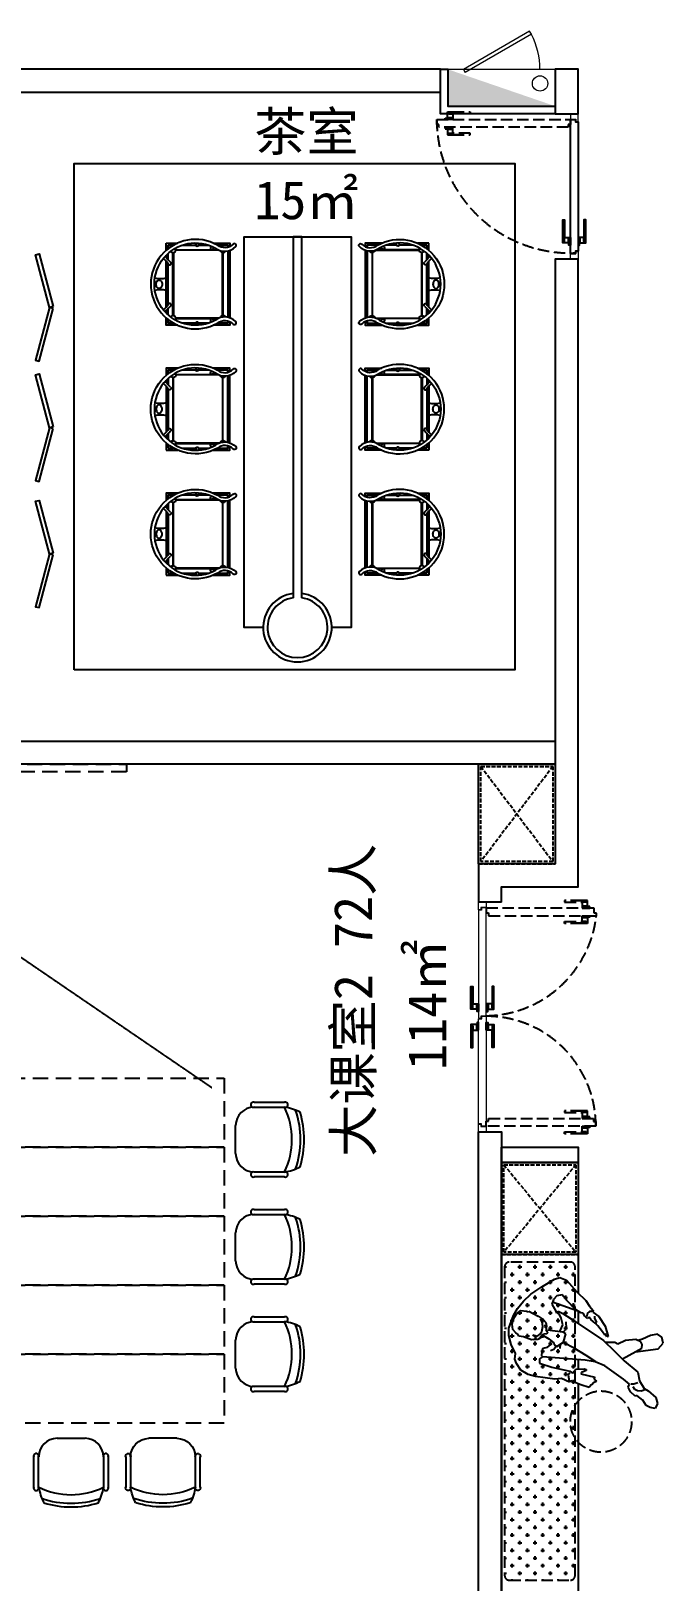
# Model space of a CAD drawing. Header units: millimetres. Extents: x 285006 to 3037698, y -2820855 to 192241.
# Drawn here: x 856232 to 860360, y -341726 to -331603 of the extents above; entities that cross this region are included whole.
import ezdxf
from ezdxf.enums import TextEntityAlignment as Align

# ---------------------------------------------------------------- set-up
doc = ezdxf.new("R2010")
doc.units = ezdxf.units.MM
doc.linetypes.add('DASH', pattern=[0.35, 0.25, -0.1])
doc.linetypes.add('DASHED', pattern=[0.75, 0.5, -0.25])
for name, color, linetype in [('01-平面文字', 2, 'Continuous'), ('3', 20, 'Continuous'), ('___', 4, 'Continuous'), ('__附着_A10-J_KJ_2_B_28F_SEN22M3I_设计区$0$A_WALL_BRIK(砌块墙)', 190, 'Continuous'), ('BS-SHORT CABINET', 30, 'Continuous'), ('DOOR', 60, 'Continuous'), ('DOOR--02', 8, 'Continuous'), ('DS-FINISH', 20, 'Continuous'), ('FF-FIXT--02', 8, 'DASH'), ('FF-FURN', 51, 'Continuous'), ('FF-TEXT', 50, 'Continuous'), ('FF-活动家具', 51, 'Continuous'), ('FF1-固定家具(落地、到顶)', 30, 'Continuous'), ('WALL', 255, 'Continuous'), ('家具', 2, 'Continuous'), ('打印框', 4, 'Continuous'), ('装饰--平面图', 2, 'Continuous')]:
    doc.layers.add(name, color=color, linetype=linetype)
doc.layers.add('1#C-6F$0$0XG-X', color=1, linetype='Continuous', lineweight=18)
doc.styles.add('DIA', font='')
doc.styles.get('DIA').set_extended_font_data('SimSun')

# ---------------------------------------------------------------- blocks, each defined once
blk = doc.blocks.new('1#C-6F$0$单出口带卷盘消火栓')
at = {"layer": '1#C-6F$0$0XG-X'}
for p, q in [((368866, -61966), (368866, -61726)), ((368866, -61726), (369566, -61726)), ((369566, -61966), (369566, -61726)), ((369021, -62195), (369454, -61945)), ((369466, -61966), (369454, -61945)), ((368866, -61966), (368966, -61966)), ((368966, -61966), (369466, -61966)), ((369033, -62216), (369466, -61966)), ((369466, -61966), (369566, -61966)), ((369021, -62195), (369034, -62216))]:
    blk.add_line(p, q, dxfattribs=at)
blk.add_circle((368965, -61874), 50, dxfattribs=at)
blk.add_arc((369466, -61966), 500, 180, 207.134, dxfattribs=at)
blk.add_solid([(368866, -61726), (369566, -61966), (369566, -61726)], dxfattribs=at)
blk = doc.blocks.new('M--850')
at = {"layer": 'DOOR'}
blk.add_lwpolyline([(-912, 50), (-38, 50), (-38, 18), (-53, 18), (-53, 0), (-897, 0), (-897, 18), (-912, 18), (-912, 50)], dxfattribs=at)
at = {"layer": 'DOOR--02', "linetype": 'DASH', "ltscale": 300}
for p, q in [((-136, 819), (-136, 705)), ((10, 819), (10, 705))]:
    blk.add_line(p, q, dxfattribs=at)
at = {"layer": 'DOOR--02'}
for p, q in [((-807, 98), (-693, 98)), ((-807, -48), (-693, -48))]:
    blk.add_line(p, q, dxfattribs=at)
at = {"layer": 'DOOR--02', "linetype": 'DASH', "ltscale": 300}
for points in [[(-38, 924), (-38, 50), (-70, 50), (-70, 65), (-88, 65), (-88, 909), (-70, 909), (-70, 924), (-38, 924)], [(-100, 820), (-100, 854), (-138, 854), (-138, 811)], [(-138, 854), (-126, 845), (-126, 819)], [(-138, 819), (-138, 705), (-126, 705), (-126, 819)], [(-128, 819), (-138, 819)], [(-128, 819), (-100, 819), (-100, 819)], [(-88, 819), (-88, 869), (-98, 869), (-98, 819), (-88, 819)], [(-98, 852), (-88, 852)], [(-98, 835), (-88, 835)], [(-38, 869), (-38, 869)], [(-38, 819), (-38, 869), (-28, 869), (-28, 819), (-38, 819)], [(-28, 852), (-38, 852)], [(-28, 835), (-38, 835)], [(-26, 820), (-26, 854), (12, 854), (12, 811)], [(2, 819), (-26, 819), (-26, 819)], [(12, 854), (0, 845), (0, 819)], [(12, 819), (12, 705), (0, 705), (0, 819)], [(2, 819), (12, 819)]]:
    blk.add_lwpolyline(points, dxfattribs=at)
for points in [[(-100, 854), (-100, 819), (-98, 819), (-98, 854)], [(-26, 854), (-26, 819), (-28, 819), (-28, 854)]]:
    blk.add_lwpolyline(points, close=True, dxfattribs=at)
at = {"layer": 'DOOR--02'}
for points in [[(-807, 50), (-857, 50), (-857, 60), (-807, 60), (-807, 50)], [(-857, 50), (-857, 50)], [(-808, 62), (-842, 62), (-842, 100), (-799, 100)], [(-807, 100), (-693, 100), (-693, 88), (-807, 88)], [(-807, 90), (-807, 100)], [(-807, 90), (-807, 62), (-807, 62)], [(-807, 0), (-857, 0), (-857, -10), (-807, -10), (-807, 0)], [(-808, -12), (-842, -12), (-842, -50), (-799, -50)], [(-807, -40), (-807, -12), (-807, -12)], [(-807, -50), (-693, -50), (-693, -38), (-807, -38)], [(-807, -40), (-807, -50)]]:
    blk.add_lwpolyline(points, dxfattribs=at)
at = {"layer": 'DOOR--02', "ltscale": 0.1}
for points in [[(-842, 100), (-833, 88), (-807, 88)], [(-840, 60), (-840, 50)], [(-823, 60), (-823, 50)], [(-842, -50), (-833, -38), (-807, -38)], [(-840, -10), (-840, 0)], [(-823, -10), (-823, 0)]]:
    blk.add_lwpolyline(points, dxfattribs=at)
at = {"layer": 'DOOR--02'}
for points in [[(-842, 62), (-807, 62), (-807, 60), (-842, 60)], [(-842, -12), (-807, -12), (-807, -10), (-842, -10)]]:
    blk.add_lwpolyline(points, close=True, dxfattribs=at)
at = {"layer": 'DOOR--02', "linetype": 'DASH', "ltscale": 300}
blk.add_arc((-35, 50), 874, 90.1967, 182.0982, dxfattribs=at)
at = {"layer": 'DS-FINISH', "linetype": 'Continuous', "lineweight": 0, "ltscale": 1000}
for points in [[(-915, 15), (-900, 15), (-900, 0), (-950, 0), (-950, 50), (-915, 50)], [(-35, 15), (-50, 15), (-50, 0), (0, 0), (0, 50), (-35, 50)]]:
    blk.add_lwpolyline(points, close=True, dxfattribs=at)
blk = doc.blocks.new('*U507')
blk.add_blockref('M--850', (0, 0))
blk = doc.blocks.new('*U477')
at = {"layer": 'DOOR', "linetype": 'Continuous', "lineweight": 0, "ltscale": 1000}
for points in [[(-758, 17), (-758, 50), (-1461, 50), (-1461, 50), (-1461, 50), (-1461, 50), (-1461, 50), (-1461, 50), (-1461, 50), (-1461, 50), (-1461, 50), (-1461, 50), (-1461, 50), (-1461, 50), (-1461, 50), (-1461, 50), (-1461, 50), (-1462, 50), (-1462, 18), (-1447, 18), (-1447, 0), (-1446, 0), (-1446, 0), (-1446, 0), (-1446, 0), (-742, 0), (-742, 17)], [(-755, 20), (-755, 50), (-39, 50), (-39, 50), (-39, 50), (-39, 50), (-39, 50), (-39, 50), (-39, 50), (-39, 50), (-39, 50), (-39, 50), (-39, 50), (-39, 50), (-39, 50), (-39, 50), (-39, 50), (-38, 50), (-38, 18), (-53, 18), (-53, 0), (-54, 0), (-54, 0), (-54, 0), (-54, 0), (-739, 0), (-739, 20), (-755, 20)]]:
    blk.add_lwpolyline(points, close=True, dxfattribs=at)
at = {"layer": 'DOOR--02', "linetype": 'DASH', "ltscale": 300}
for p, q in [((-1509, 676), (-1509, 562)), ((-1363, 676), (-1363, 562)), ((-136, 676), (-136, 562)), ((10, 676), (10, 562))]:
    blk.add_line(p, q, dxfattribs=at)
at = {"layer": 'DOOR--02'}
for p, q in [((-835, 98), (-949, 98)), ((-665, 98), (-551, 98)), ((-835, -48), (-949, -48)), ((-665, -48), (-551, -48))]:
    blk.add_line(p, q, dxfattribs=at)
at = {"layer": 'DOOR--02', "linetype": 'DASH', "ltscale": 300}
for points in [[(-1473, 677), (-1473, 712), (-1511, 712), (-1511, 669)], [(-1511, 712), (-1499, 702), (-1499, 676)], [(-1461, 676), (-1461, 727), (-1471, 726), (-1471, 676), (-1461, 676)], [(-1471, 710), (-1461, 710)], [(-1411, 676), (-1411, 727), (-1401, 726), (-1401, 676), (-1411, 676)], [(-1401, 710), (-1411, 710)], [(-1399, 677), (-1399, 712), (-1361, 712), (-1361, 669)], [(-1361, 712), (-1373, 702), (-1373, 676)], [(-100, 677), (-100, 712), (-138, 712), (-138, 669)], [(-138, 712), (-126, 702), (-126, 676)], [(-88, 676), (-88, 727), (-98, 726), (-98, 676), (-88, 676)], [(-98, 710), (-88, 710)], [(-38, 676), (-38, 727), (-28, 726), (-28, 676), (-38, 676)], [(-28, 710), (-38, 710)], [(-26, 677), (-26, 712), (12, 712), (12, 669)], [(12, 712), (0, 702), (0, 676)], [(-1511, 676), (-1511, 562), (-1499, 562), (-1499, 676)], [(-1501, 676), (-1511, 676)], [(-1501, 676), (-1473, 676), (-1473, 676)], [(-1471, 693), (-1461, 693)], [(-1401, 693), (-1411, 693)], [(-1371, 676), (-1399, 676), (-1399, 676)], [(-1361, 676), (-1361, 562), (-1373, 562), (-1373, 676)], [(-1371, 676), (-1361, 676)], [(-138, 676), (-138, 562), (-126, 562), (-126, 676)], [(-128, 676), (-138, 676)], [(-128, 676), (-100, 676), (-100, 676)], [(-98, 693), (-88, 693)], [(-28, 693), (-38, 693)], [(2, 676), (-26, 676), (-26, 676)], [(12, 676), (12, 562), (0, 562), (0, 676)], [(2, 676), (12, 676)]]:
    blk.add_lwpolyline(points, dxfattribs=at)
for points in [[(-1473, 711), (-1473, 677), (-1471, 677), (-1471, 711)], [(-1428, 755), (-1461, 755), (-1461, 51), (-1461, 51), (-1461, 51), (-1461, 51), (-1461, 51), (-1461, 51), (-1461, 51), (-1461, 51), (-1461, 51), (-1461, 51), (-1461, 51), (-1461, 51), (-1461, 51), (-1461, 51), (-1461, 51), (-1461, 50), (-1429, 50), (-1429, 65), (-1411, 65), (-1411, 66), (-1411, 66), (-1411, 66), (-1411, 66), (-1411, 770), (-1428, 770)], [(-1399, 711), (-1399, 677), (-1401, 677), (-1401, 711)], [(-100, 711), (-100, 677), (-98, 677), (-98, 711)], [(-68, 766), (-38, 766), (-38, 51), (-38, 51), (-38, 51), (-38, 51), (-38, 51), (-38, 51), (-38, 51), (-38, 51), (-38, 51), (-38, 51), (-38, 51), (-38, 51), (-38, 51), (-38, 51), (-38, 51), (-38, 50), (-70, 50), (-70, 65), (-88, 65), (-88, 66), (-88, 66), (-88, 66), (-88, 66), (-88, 751), (-68, 751), (-68, 766)], [(-26, 711), (-26, 677), (-28, 677), (-28, 711)]]:
    blk.add_lwpolyline(points, close=True, dxfattribs=at)
at = {"layer": 'DOOR--02'}
for points in [[(-835, 100), (-949, 100), (-949, 88), (-835, 88)], [(-834, 62), (-800, 62), (-800, 100), (-843, 100)], [(-836, 50), (-785, 50), (-785, 60), (-836, 60), (-836, 50)], [(-835, 90), (-835, 100)], [(-800, 100), (-809, 88), (-835, 88)], [(-835, 90), (-835, 62), (-835, 62)], [(-819, 60), (-819, 50)], [(-802, 60), (-802, 50)], [(-664, 50), (-715, 50), (-715, 60), (-664, 60), (-664, 50)], [(-666, 62), (-700, 62), (-700, 100), (-657, 100)], [(-700, 100), (-691, 88), (-665, 88)], [(-698, 60), (-698, 50)], [(-681, 60), (-681, 50)], [(-665, 100), (-551, 100), (-551, 88), (-665, 88)], [(-665, 90), (-665, 100)], [(-665, 90), (-665, 62), (-665, 62)], [(-835, -50), (-949, -50), (-949, -38), (-835, -38)], [(-834, -12), (-800, -12), (-800, -50), (-843, -50)], [(-836, 0), (-785, 0), (-785, -10), (-836, -10), (-836, 0)], [(-835, -40), (-835, -12), (-835, -12)], [(-800, -50), (-809, -38), (-835, -38)], [(-835, -40), (-835, -50)], [(-819, -10), (-819, 0)], [(-802, -10), (-802, 0)], [(-664, 0), (-715, 0), (-715, -10), (-664, -10), (-664, 0)], [(-666, -12), (-700, -12), (-700, -50), (-657, -50)], [(-700, -50), (-691, -38), (-665, -38)], [(-698, -10), (-698, 0)], [(-681, -10), (-681, 0)], [(-665, -40), (-665, -12), (-665, -12)], [(-665, -50), (-551, -50), (-551, -38), (-665, -38)], [(-665, -40), (-665, -50)]]:
    blk.add_lwpolyline(points, dxfattribs=at)
for points in [[(-800, 62), (-835, 62), (-835, 60), (-800, 60)], [(-700, 62), (-665, 62), (-665, 60), (-700, 60)], [(-800, -12), (-835, -12), (-835, -10), (-800, -10)], [(-700, -12), (-665, -12), (-665, -10), (-700, -10)]]:
    blk.add_lwpolyline(points, close=True, dxfattribs=at)
at = {"layer": 'DOOR--02', "linetype": 'DASH', "ltscale": 300}
for centre, radius, start, end in [((-1494, 38), 736, 0.9237, 83.5121), ((-39, 50), 716, 89.9199, 182.4029)]:
    blk.add_arc(centre, radius, start, end, dxfattribs=at)
at = {"layer": 'DS-FINISH', "linetype": 'Continuous', "lineweight": 0, "ltscale": 1000}
for points in [[(-1500, 50), (-1465, 50), (-1465, 15), (-1450, 15), (-1450, 0), (-1500, 0), (-1500, 50)], [(-35, 50), (0, 50), (0, 0), (-50, 0), (-50, 15), (-35, 15), (-35, 50), (0, 50)]]:
    blk.add_lwpolyline(points, dxfattribs=at)
blk = doc.blocks.new('*U508')
at = {"layer": 'FF1-固定家具(落地、到顶)', "color": 55, "linetype": 'DASH', "ltscale": 100}
for p, q in [((15, 485), (635, 15)), ((15, 15), (635, 485)), ((650, 0), (650, 500))]:
    blk.add_line(p, q, dxfattribs=at)
at = {"layer": 'FF1-固定家具(落地、到顶)'}
blk.add_lwpolyline([(0, 500), (650, 500), (650, 0), (0, 0)], close=True, dxfattribs=at)
at = {"layer": 'FF1-固定家具(落地、到顶)', "color": 55, "linetype": 'DASH', "ltscale": 100}
blk.add_lwpolyline([(15, 485), (635, 485), (635, 15), (15, 15)], close=True, dxfattribs=at)
blk = doc.blocks.new('A$C64783269')
at = {"layer": 'FF-活动家具'}
for p, q in [((1, 151), (1, 400)), ((41, 151), (41, 400)), ((570, 399), (570, 150)), ((610, 399), (610, 150)), ((419, 0), (191, 0))]:
    blk.add_line(p, q, dxfattribs=at)
for centre, radius, start, end in [((461, 332), 426, 152.8506, 170.8394), ((305, -200), 730, 70.8382, 109.1021), ((305, -192), 752, 72.7146, 107.2107), ((149, 332), 426, 9.0894, 27.0688), ((21, 405), 20.8, 344.5058, 195.4229), ((305, -144), 604, 64.0229, 115.9163), ((590, 405), 20.8, 344.5058, 195.4229), ((21, 145), 20.8, 164.5058, 15.4229), ((191, 150), 150, 179.9644, 269.9644), ((419, 150), 150, 269.9644, 359.9644), ((590, 145), 20.8, 164.5058, 15.4229)]:
    blk.add_arc(centre, radius, start, end, dxfattribs=at)
blk = doc.blocks.new('DFGDFGHDTH')
at = {"layer": 'FF-FURN', "linetype": 'DASHED', "ltscale": 200}
for points in [[(3283808, 4592442), (3283808, 4591042), (3284258, 4591042), (3284258, 4592442)], [(3284258, 4592442), (3284258, 4591042), (3284708, 4591042), (3284708, 4592442)], [(3284708, 4592442), (3284708, 4591042), (3285158, 4591042), (3285158, 4592442)], [(3285158, 4592442), (3285158, 4591042), (3285608, 4591042), (3285608, 4592442)], [(3285608, 4592442), (3285608, 4591042), (3286058, 4591042), (3286058, 4592442)]]:
    blk.add_lwpolyline(points, close=True, dxfattribs=at)
at = {"layer": 'FF-FURN', "linetype": 'DASHED', "ltscale": 200, "xscale": 0.8, "yscale": 0.8, "zscale": 0.8}
for p in [(3283964, 4592517), (3284664, 4592517), (3285364, 4592517)]:
    blk.add_blockref('A$C64783269', p, dxfattribs=at)
at = {"layer": 'FF-FURN', "linetype": 'DASHED', "ltscale": 200}
for p, xscale, yscale, zscale, rotation in [((3286158, 4591798), -0.8, 0.8, 0.8, 269.9999999999999), ((3286158, 4591686), 0.8000000000000002, 0.8000000000000002, 0.8000000000000002, 270.0000006730583), ((3283964, 4590967), -0.8, 0.8, 0.8, 180), ((3284664, 4590967), -0.8, 0.8, 0.8, 180), ((3285364, 4590967), -0.8, 0.8, 0.8, 180)]:
    blk.add_blockref('A$C64783269', p, dxfattribs=dict(at, xscale=xscale, yscale=yscale, zscale=zscale, rotation=rotation))
blk = doc.blocks.new('*U914')
at = {"layer": 'FF1-固定家具(落地、到顶)', "color": 55, "linetype": 'DASH', "ltscale": 100}
for p, q in [((15, 485), (585, 15)), ((15, 15), (585, 485)), ((600, 0), (600, 500))]:
    blk.add_line(p, q, dxfattribs=at)
at = {"layer": 'FF1-固定家具(落地、到顶)'}
blk.add_lwpolyline([(0, 500), (600, 500), (600, 0), (0, 0)], close=True, dxfattribs=at)
at = {"layer": 'FF1-固定家具(落地、到顶)', "color": 55, "linetype": 'DASH', "ltscale": 100}
blk.add_lwpolyline([(15, 485), (585, 485), (585, 15), (15, 15)], close=True, dxfattribs=at)
blk = doc.blocks.new('A$C2ABA4370')
at = {"color": 8}
blk.add_wipeout([(671, 1032), (702, 979), (717, 925), (736, 785), (733, 736), (758, 678), (749, 668), (777, 596), (798, 536), (780, 523), (776, 513), (764, 505), (757, 489), (752, 482), (736, 501), (723, 496), (698, 596), (689, 592), (675, 557), (667, 557), (662, 570), (664, 632), (693, 658), (680, 676), (650, 806), (621, 897), (590, 896), (575, 874), (600, 565), (610, 492), (640, 423), (736, 287), (774, 242), (796, 252), (829, 237), (860, 203), (855, 190), (889, 146), (928, 122), (943, 94), (949, 57), (914, 40), (870, 51), (822, 107), (804, 136), (749, 171), (686, 183), (603, 283), (590, 295), (539, 199), (517, 34), (476, 0), (433, 8), (411, 41), (421, 90), (446, 149), (456, 182), (449, 198), (457, 272), (483, 329), (471, 350), (471, 416), (457, 431), (300, 666), (261, 726), (243, 760), (259, 772), (244, 777), (192, 807), (175, 801), (242, 619), (256, 596), (258, 579), (279, 567), (297, 550), (287, 536), (303, 524), (322, 505), (330, 493), (349, 472), (393, 438), (418, 423), (406, 420), (430, 407), (427, 397), (353, 421), (283, 465), (251, 509), (239, 507), (207, 533), (166, 560), (103, 626), (18, 700), (0, 748), (12, 788), (67, 880), (121, 959), (172, 1013), (224, 1057), (275, 1086), (366, 1120), (421, 1120), (485, 1103), (551, 1071), (592, 1075), (623, 1064)], dxfattribs=at)
for p, q in [((172, 1013), (121, 959)), ((224, 1057), (172, 1013)), ((275, 1086), (224, 1057)), ((261, 1062), (240, 1032)), ((240, 1032), (244, 991)), ((299, 1086), (261, 1062)), ((366, 1120), (275, 1086)), ((337, 1095), (299, 1086)), ((376, 1090), (337, 1095)), ((421, 1120), (366, 1120)), ((401, 1069), (376, 1090)), ((414, 1051), (401, 1069)), ((424, 1047), (414, 1051)), ((485, 1103), (421, 1120)), ((431, 1013), (424, 1047)), ((452, 954), (431, 1013)), ((551, 1071), (485, 1103)), ((592, 1075), (551, 1071)), ((623, 1064), (592, 1075)), ((671, 1032), (623, 1064)), ((702, 979), (671, 1032)), ((121, 959), (67, 880)), ((248, 977), (243, 975)), ((243, 975), (260, 942)), ((244, 991), (248, 977)), ((260, 942), (279, 905)), ((279, 905), (304, 871)), ((424, 912), (411, 893)), ((437, 918), (416, 945)), ((416, 945), (424, 912)), ((432, 881), (450, 908)), ((450, 939), (437, 918)), ((450, 908), (452, 954)), ((717, 925), (702, 979)), ((736, 785), (717, 925)), ((12, 788), (0, 748)), ((67, 880), (12, 788)), ((133, 771), (159, 796)), ((159, 796), (192, 807)), ((175, 801), (242, 619)), ((192, 807), (244, 777)), ((322, 877), (300, 888)), ((304, 871), (326, 851)), ((356, 872), (322, 877)), ((326, 851), (353, 845)), ((364, 854), (342, 855)), ((353, 845), (379, 850)), ((390, 880), (356, 872)), ((379, 850), (399, 836)), ((395, 728), (382, 838)), ((411, 893), (390, 880)), ((399, 836), (409, 842)), ((409, 842), (410, 866)), ((410, 866), (432, 881)), ((436, 895), (411, 875)), ((421, 869), (444, 828)), ((444, 828), (473, 793)), ((473, 793), (487, 791)), ((504, 838), (480, 807)), ((487, 791), (499, 770)), ((503, 777), (521, 793)), ((513, 871), (504, 838)), ((535, 876), (513, 871)), ((521, 793), (532, 816)), ((570, 880), (535, 876)), ((575, 874), (590, 896)), ((600, 565), (575, 874)), ((590, 896), (621, 897)), ((621, 897), (650, 806)), ((650, 806), (680, 676)), ((0, 748), (18, 700)), ((18, 700), (103, 626)), ((126, 731), (133, 771)), ((167, 698), (126, 731)), ((232, 634), (167, 698)), ((259, 772), (243, 760)), ((243, 760), (261, 726)), ((244, 777), (259, 772)), ((263, 753), (261, 763)), ((261, 726), (300, 666)), ((295, 738), (263, 753)), ((343, 726), (295, 738)), ((370, 701), (321, 704)), ((387, 746), (343, 726)), ((390, 720), (370, 701)), ((407, 706), (395, 728)), ((469, 722), (407, 706)), ((499, 770), (469, 722)), ((512, 646), (473, 719)), ((482, 747), (515, 750)), ((680, 676), (693, 658)), ((690, 676), (708, 689)), ((708, 689), (750, 682)), ((733, 736), (736, 785)), ((758, 678), (733, 736)), ((749, 668), (758, 678)), ((103, 626), (166, 560)), ((256, 596), (232, 634)), ((258, 579), (256, 596)), ((279, 567), (258, 579)), ((297, 550), (279, 567)), ((300, 666), (457, 431)), ((566, 558), (512, 646)), ((610, 492), (600, 565)), ((664, 632), (662, 570)), ((662, 570), (667, 557)), ((693, 658), (664, 632)), ((675, 557), (689, 592)), ((689, 592), (698, 596)), ((698, 596), (723, 496)), ((777, 596), (749, 668)), ((798, 536), (777, 596)), ((166, 560), (207, 533)), ((207, 533), (239, 507)), ((239, 507), (251, 509)), ((246, 534), (260, 550)), ((247, 513), (246, 534)), ((251, 509), (283, 465)), ((260, 550), (283, 552)), ((297, 496), (279, 496)), ((283, 465), (353, 421)), ((287, 536), (297, 550)), ((303, 524), (287, 536)), ((314, 485), (297, 496)), ((322, 505), (303, 524)), ((325, 480), (314, 485)), ((330, 493), (322, 505)), ((329, 489), (325, 480)), ((349, 472), (330, 493)), ((393, 438), (349, 472)), ((610, 487), (566, 558)), ((640, 423), (610, 492)), ((667, 557), (675, 557)), ((723, 496), (736, 501)), ((736, 501), (752, 482)), ((752, 482), (757, 489)), ((757, 489), (764, 505)), ((764, 505), (776, 513)), ((776, 513), (780, 523)), ((780, 523), (798, 536)), ((353, 421), (427, 397)), ((418, 423), (393, 438)), ((406, 420), (418, 423)), ((430, 407), (406, 420)), ((427, 397), (430, 407)), ((457, 431), (533, 353)), ((471, 350), (471, 416)), ((483, 329), (471, 350)), ((533, 353), (603, 283)), ((736, 287), (640, 423)), ((449, 198), (457, 272)), ((457, 272), (483, 329)), ((590, 295), (537, 196)), ((603, 283), (686, 183)), ((774, 242), (736, 287)), ((774, 211), (772, 234)), ((796, 252), (774, 242)), ((829, 237), (796, 252)), ((860, 203), (829, 237)), ((421, 90), (446, 149)), ((446, 149), (456, 182)), ((466, 160), (449, 198)), ((485, 152), (466, 160)), ((513, 154), (485, 152)), ((537, 196), (513, 154)), ((539, 199), (517, 34)), ((686, 183), (749, 171)), ((749, 171), (804, 136)), ((763, 182), (774, 211)), ((811, 205), (793, 216)), ((804, 136), (822, 107)), ((822, 186), (811, 205)), ((811, 126), (825, 156)), ((825, 156), (822, 186)), ((855, 190), (860, 203)), ((889, 146), (855, 190)), ((928, 122), (889, 146)), ((943, 94), (928, 122)), ((411, 41), (421, 90)), ((433, 8), (411, 41)), ((476, 0), (433, 8)), ((517, 34), (476, 0)), ((822, 107), (870, 51)), ((870, 51), (913, 40)), ((914, 40), (949, 57)), ((949, 57), (943, 94))]:
    blk.add_line(p, q, dxfattribs=at)
blk = doc.blocks.new('A$C0B751E1A')
at = {"layer": '家具', "color": 51, "linetype": 'ByBlock', "ltscale": 0.5}
for points in [[(683, 25, -0.388075), (675, 151, 1.713285), (47, 151, -0.388075), (39, 25, 1.010163), (59, 4, 0.381875), (71, 167, -1.700219), (651, 167, 0.381875), (663, 4, 1.010163)], [(394, 622, -0.13438), (392, 614, -0.106842), (384, 605, -0.082314), (374, 600, -0.07067), (360, 598, -0.07067), (347, 600, -0.082314), (336, 605, -0.106842), (329, 614, -0.13438), (326, 622, -0.13438), (329, 631, -0.106842), (336, 639, -0.082314), (347, 644, -0.07067), (360, 646, -0.07067), (374, 644, -0.082314), (384, 639, -0.106842), (392, 631, -0.13438)]]:
    blk.add_lwpolyline(points, format="xyb", close=True, dxfattribs=at)
for points in [[(30, 472), (30, 565), (89, 565)], [(47, 506), (47, 548), (75, 548)], [(113, 548), (166, 548)], [(148, 565), (129, 565)], [(129, 565), (148, 565)], [(176, 565), (546, 565)], [(198, 548), (524, 548)], [(556, 548), (609, 548)], [(575, 565), (593, 565)], [(634, 565), (692, 565)], [(647, 548), (675, 548)], [(675, 548), (675, 506)], [(692, 565), (692, 472)], [(47, 223), (47, 433)], [(86, 142), (86, 490)], [(675, 433), (675, 326)], [(675, 304), (675, 223)], [(58, 51), (30, 51), (30, 185)], [(64, 68), (47, 68), (47, 150)], [(675, 150), (675, 68), (658, 68)], [(692, 185), (692, 51), (664, 51)], [(632, 51), (90, 51)], [(628, 68), (95, 68)]]:
    blk.add_lwpolyline(points, dxfattribs=at)
at = {"layer": '家具', "color": 250, "linetype": 'ByBlock', "ltscale": 0.5}
for points in [[(615, 510), (615, 506), (106, 506), (106, 510)], [(615, 110), (615, 107), (106, 107), (106, 110)]]:
    blk.add_lwpolyline(points, close=True, dxfattribs=at)
for points in [[(86, 490), (83, 490), (83, 149)], [(635, 490), (638, 490), (638, 148)], [(635, 140), (635, 490)]]:
    blk.add_lwpolyline(points, dxfattribs=at)
at = {"layer": '家具', "color": 51, "linetype": 'ByBlock', "ltscale": 0.5}
for centre, radius, start, end in [((141, 610), 175, 345.0014, 14.9986), ((581, 610), 175, 165.0014, 194.9986), ((86, 509), 21.3, 231.8071, 61.4893), ((-424, -71), 855, 44.6083, 48.9268), ((337, 751), 246, 221.995, 236.4657), ((194, 537), 11.9, 214.5001, 61.6758), ((528, 537), 11.9, 118.3242, 325.4999), ((385, 751), 246, 303.5343, 318.005), ((1146, -71), 855, 131.0732, 135.3917), ((636, 509), 21.3, 118.5107, 308.1929), ((29, 435), 109, 270.1864, 277.1527), ((29, 412), 109, 270.7128, 277.1527), ((43, 315), 11.9, 270, 102.9025), ((679, 315), 11.9, 77.0975, 270), ((693, 435), 109, 262.8473, 269.8136), ((693, 412), 109, 262.8473, 269.2872), ((2, 297), 109, 299.0251, 304.6884), ((70, 196), 11.9, 297.5358, 130.4383), ((13, 276), 109, 298.3843, 304.6884), ((86, 107), 21.3, 299.7819, 75.6697), ((636, 107), 21.3, 104.3303, 240.2181), ((652, 196), 11.9, 49.5617, 242.4642), ((709, 276), 109, 235.3116, 241.6157), ((720, 297), 109, 235.3116, 240.9749)]:
    blk.add_arc(centre, radius, start, end, dxfattribs=at)
blk = doc.blocks.new('dfhfrthrthrtjh')
at = {"layer": '01-平面文字', "color": 51, "elevation": 0}
blk.add_lwpolyline([(857783, -335553), (857783, -333196), (857727, -333196), (857727, -335553)], dxfattribs=at)
at = {"layer": '01-平面文字', "color": 51}
for radius, start, end in [(224, 97.1808, 82.8192), (196, 98.2132, 81.7868)]:
    blk.add_arc((857755, -335747, 0), radius, start, end, dxfattribs=at)
at = {"layer": '3', "color": 53, "elevation": 0}
blk.add_lwpolyline([(857531, -335747), (857406, -335747), (857406, -333196), (858105, -333196), (858105, -335747), (857979, -335747)], dxfattribs=at)
for points in [[(856159, -333652), (856136, -333658), (856043, -333314), (856067, -333308)], [(856159, -333665), (856136, -333658), (856043, -334003), (856067, -334009)], [(856159, -334436), (856136, -334443), (856043, -334098), (856067, -334092)], [(856159, -334449), (856136, -334443), (856043, -334787), (856067, -334793)], [(856159, -335261), (856136, -335267), (856043, -334923), (856067, -334917)], [(856159, -335273), (856136, -335267), (856043, -335611), (856067, -335617)]]:
    blk.add_lwpolyline(points, close=True, dxfattribs=at)
at = {"layer": '打印框', "color": 8, "elevation": 0}
blk.add_lwpolyline([(856296, -336023), (856296, -332719), (859175, -332719), (859175, -336023)], close=True, dxfattribs=at)
at = {"layer": '装饰--平面图', "color": 250, "ltscale": 50, "yscale": 0.8100000000558794, "zscale": 0.8100000000558794}
for p, xscale, rotation in [((857355, -333798, 0), 0.8100000000558794, 90.00000000000001), ((858156, -333798, 0), -0.8100000000558794, 270), ((857355, -334029, 0), -0.8100000000558794, 90), ((858156, -334029, 0), 0.8100000000558794, 270), ((857355, -334845, 0), -0.8100000000558794, 90), ((858156, -334845, 0), 0.8100000000558794, 270)]:
    blk.add_blockref('A$C0B751E1A', p, dxfattribs=dict(at, xscale=xscale, rotation=rotation))
blk = doc.blocks.new('FGDHFYTJYTJYT')
at = {"layer": 'FF-TEXT', "color": 50, "style": 'DIA'}
blk.add_text('茶室', height=250, rotation=0.0848, dxfattribs=at).set_placement((858031, -332383, 0), align=Align.CENTER)
blk.add_text('15㎡', height=250, rotation=0.0848, dxfattribs=at).set_placement((858031, -332684, 0), align=Align.MIDDLE)
for s, p in [('大课室2 72人 ', (858336, -337844)), ('114㎡', (858819, -337958))]:
    blk.add_text(s, height=250, rotation=90.0848, dxfattribs=at).set_placement(p, align=Align.MIDDLE_CENTER)

msp = doc.modelspace()

# ---------------------------------------------------------------- linework, layer by layer
at = {"color": 8, "linetype": 'DASH'}
msp.add_line((854355.8, -336413, 0), (857414.1, -338499.3, 0), dxfattribs=at)
at = {"layer": 'BS-SHORT CABINET', "elevation": 0}
msp.add_lwpolyline([(859805.8, -345663.7), (859305.8, -345663.7), (859305.8, -338988), (859805.8, -338988)], close=True, dxfattribs=at)
at = {"layer": 'FF-FURN', "linetype": 'DASHED', "ltscale": 200, "elevation": 0}
msp.add_lwpolyline([(856855.8, -336388), (856855.8, -336438), (851855.8, -336438), (851855.8, -336388)], close=True, dxfattribs=at)
at = {"layer": 'FF-FURN', "linetype": 'DASH', "ltscale": 300}
msp.add_circle((859955, -340679.1), 200, dxfattribs=at)
at = {"layer": 'WALL', "elevation": 0}
for points in [[(856005.2, -331852.6), (856005.2, -332002.6), (858905.8, -332002.6), (858905.8, -331852.6)], [(859655.8, -332142.6), (859805.8, -332142.6), (859805.8, -331852.6), (859655.8, -331852.6)], [(859655.8, -336388), (848755.8, -336388), (848755.8, -336238), (859655.8, -336238)], [(859305.8, -338888), (859305.8, -345763.7), (859305.8, -345763.7), (859305.8, -345863.7), (859155.8, -345863.7), (859155.8, -345613.7), (859155.8, -345613.7), (859155.8, -339038), (859155.8, -339038), (859155.8, -338788), (859305.8, -338788), (859305.8, -338888)], [(859805.8, -338988), (859305.8, -338988), (859305.8, -338888), (859805.8, -338888)]]:
    msp.add_lwpolyline(points, close=True, dxfattribs=at)
for points in [[(859655.8, -332142.6), (858905.8, -332142.6), (858905.8, -331852.6), (858955.8, -331852.6), (858955.8, -332092.6), (859655.8, -332092.6)], [(859305.8, -337288), (859305.8, -337188), (859805.8, -337188), (859805.8, -333092.6), (859655.8, -333092.6), (859655.8, -337038), (859155.8, -337038), (859155.8, -337288)], [(859305.8, -337288), (859155.8, -337288)]]:
    msp.add_lwpolyline(points, dxfattribs=at)

# ---------------------------------------------------------------- block references
at = {"rotation": 270}
for name, p in [('*U508', (859155.8, -336388, 0)), ('*U914', (859305.8, -338988, 0))]:
    msp.add_blockref(name, p, dxfattribs=at)
at = {"layer": '___'}
msp.add_blockref('dfhfrthrthrtjh', (217.4, 251, 0), dxfattribs=at)
at = {"layer": '__附着_A10-J_KJ_2_B_28F_SEN22M3I_设计区$0$A_WALL_BRIK(砌块墙)', "xscale": -1, "rotation": 90}
msp.add_blockref('DFGDFGHDTH', (5448535.7, 2945369.9), dxfattribs=at)
at = {"layer": 'DS-FINISH'}
for name, p, rotation in [('*U507', (859805.8, -332142.6, 0), 89.99999999999999), ('*U477', (859155.8, -338788, 0), 270)]:
    msp.add_blockref(name, p, dxfattribs=dict(at, rotation=rotation))
at = {"layer": 'WALL', "rotation": 179.999308721688}
msp.add_blockref('1#C-6F$0$单出口带卷盘消火栓', (1228521.3, -393823.5, 0), dxfattribs=at)

# ---------------------------------------------------------------- next in the draw order: block references
at = {"color": 8, "xscale": -0.9000000000000005, "yscale": 0.9000000000000005, "zscale": 0.9000000000000005, "rotation": 90}
msp.add_blockref('A$C2ABA4370', (860360.3, -339738.8), dxfattribs=at)

# ---------------------------------------------------------------- next in the draw order: hatches: boundary and pattern name
at = {"layer": 'FF-FIXT--02'}
h = msp.add_hatch(dxfattribs=at)
h.set_pattern_fill('CROSS', color=256, scale=200, style=0)
h.set_pattern_definition([(360, (-12837.93, -570519.314), (50, 50), [25, -75]), (90, (-12825.43, -570531.814), (-50, 50), [25, -75])])
edge = h.paths.add_edge_path()
edge.add_line((859785.8, -341683.7), (859785.8, -339668))
edge.add_arc((859755.8, -339668), 30, 360, 450)
edge.add_line((859755.8, -339638), (859355.8, -339638))
edge.add_arc((859355.8, -339668), 30, 450, 540)
edge.add_line((859325.8, -339668), (859325.8, -341683.7))
edge.add_arc((859355.8, -341683.7), 30, 540, 630)
edge.add_line((859355.8, -341713.7), (859755.8, -341713.7))
edge.add_arc((859755.8, -341683.7), 30, 270, 360)

# ---------------------------------------------------------------- next in the draw order: linework, layer by layer
at = {"layer": 'FF-FURN', "linetype": 'DASH', "ltscale": 300, "elevation": 0}
msp.add_lwpolyline([(859785.8, -341683.7), (859785.8, -339668, 0.4142136), (859755.8, -339638), (859355.8, -339638, 0.4142136), (859325.8, -339668), (859325.8, -341683.7, 0.4142136), (859355.8, -341713.7), (859755.8, -341713.7, 0.4142136)], format="xyb", close=True, dxfattribs=at)

# ---------------------------------------------------------------- next in the draw order: block references
at = {"layer": '___'}
msp.add_blockref('FGDHFYTJYTJYT', (0, 0), dxfattribs=at)

doc.saveas('drawing.dxf')
